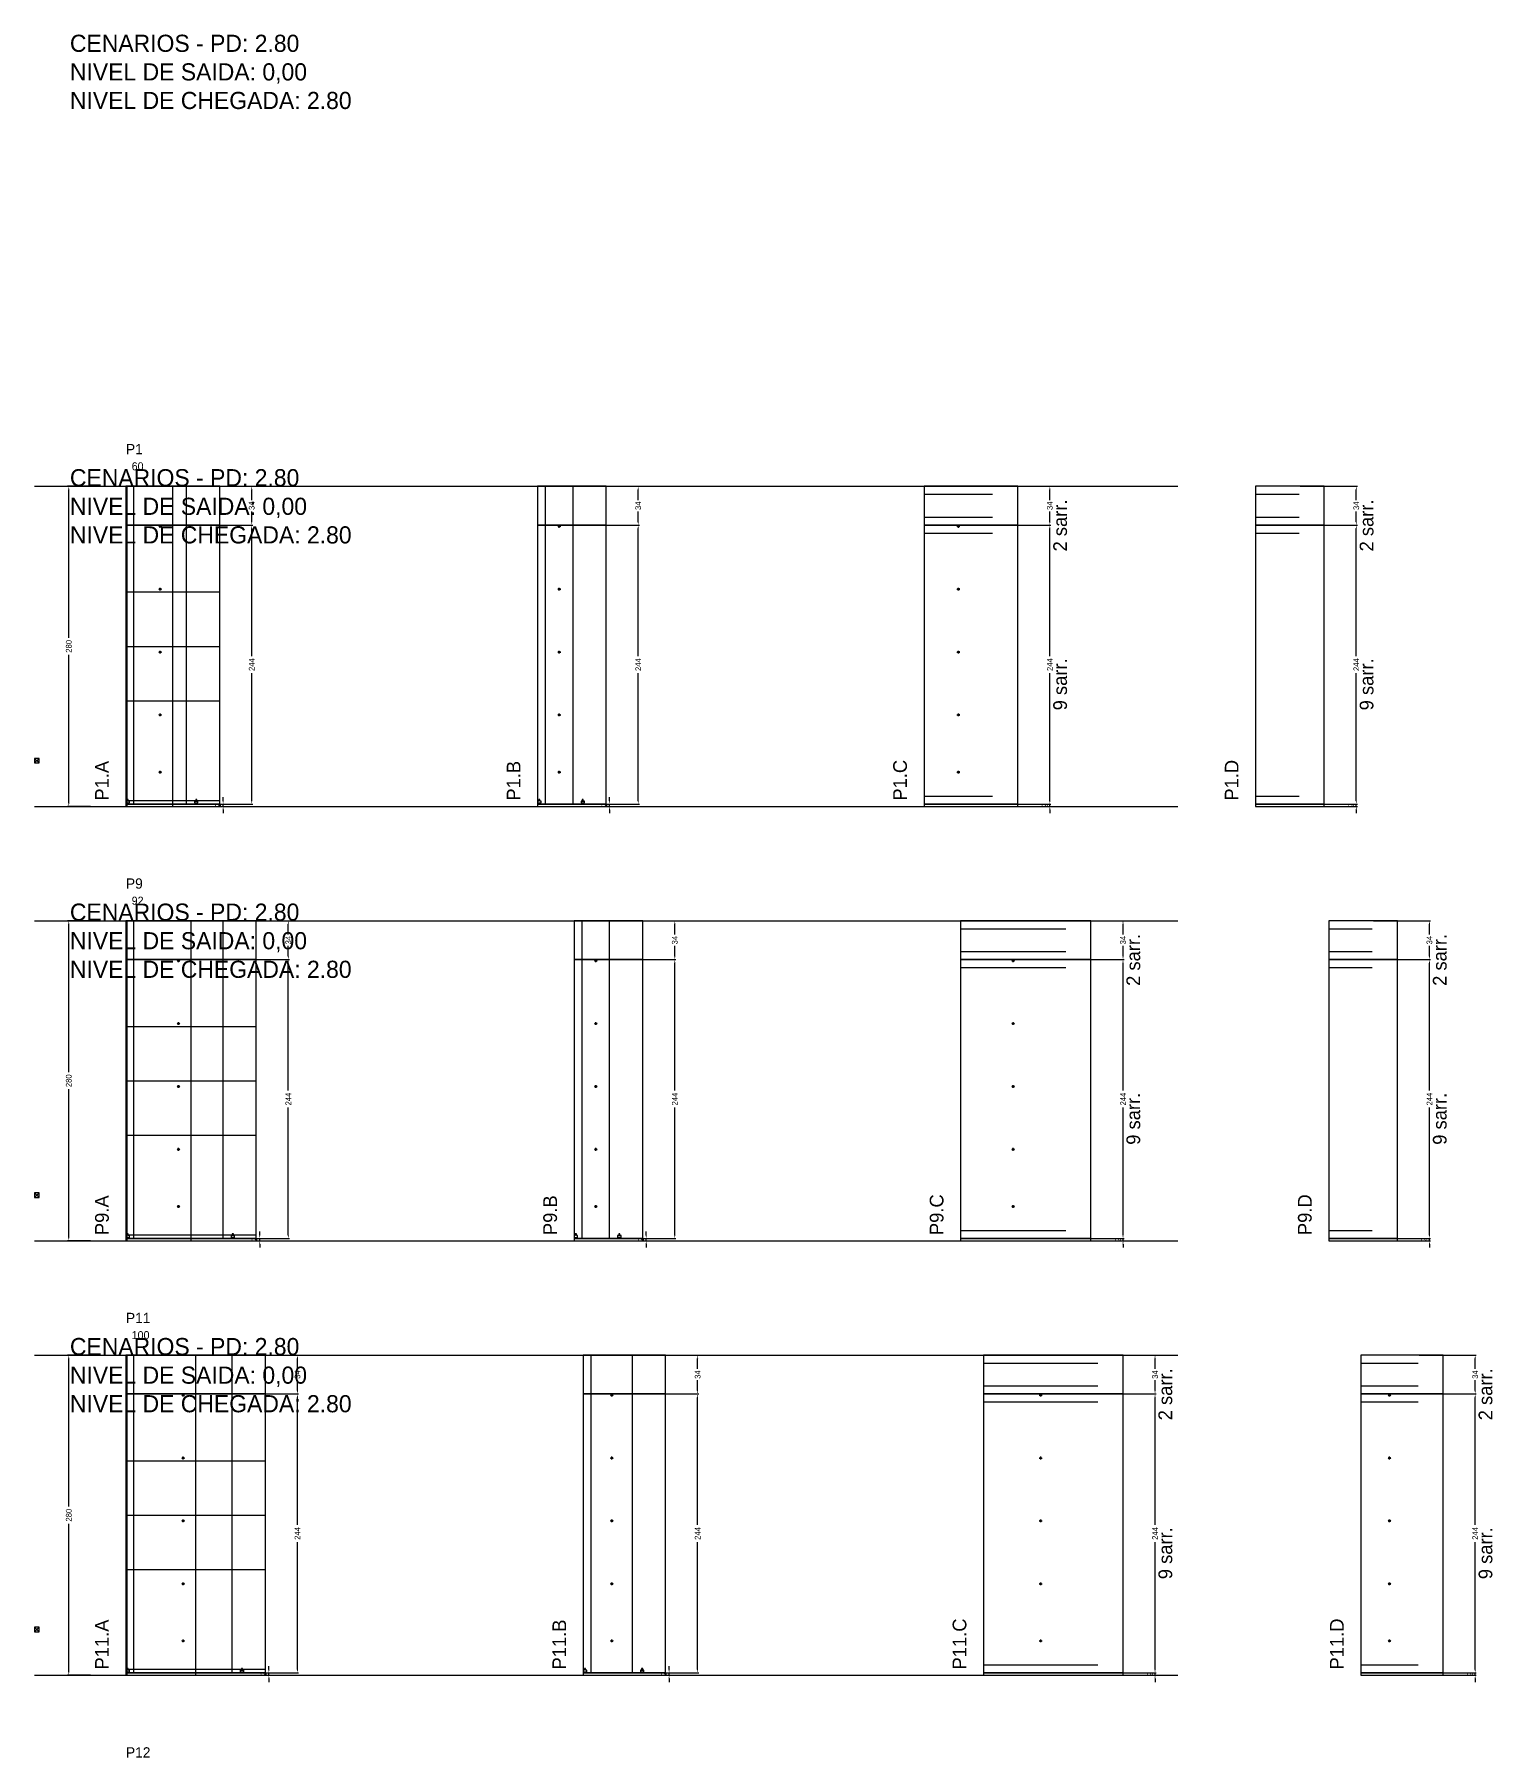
# Model space of a CAD drawing. Header units: centimetres. Extents: x -10500 to 4299, y -12546 to 295.
# Drawn here: x -7000 to -5725, y -1212 to 295 of the extents above; entities that cross this region are included whole.
import ezdxf

# ---------------------------------------------------------------- set-up
doc = ezdxf.new("R2010")
doc.units = ezdxf.units.CM
doc.linetypes.add('DASHED', pattern=[2, -2])
for name, color, linetype in [('CHAPA', 140, 'Continuous'), ('COTA', 241, 'Continuous'), ('COTAS FURACAO', 16, 'Continuous'), ('Madeira', 30, 'Continuous'), ('MEIO_PONT', 160, 'Continuous'), ('NOMENCLATURA', 7, 'Continuous'), ('Nível', 160, 'Continuous'), ('Painéis', 200, 'Continuous'), ('Perfil Metálico', 150, 'Continuous'), ('SARR_2.2x7', 40, 'Continuous'), ('SARRAFO DE PRESSAO', 200, 'Continuous'), ('texto', 7, 'Continuous'), ('TEXTO_GERAL', 7, 'Continuous')]:
    doc.layers.add(name, color=color, linetype=linetype)
doc.dimstyles.new('PAINEL-NOVA', dxfattribs={"dimtxt": 5, "dimasz": 3, "dimexe": 1, "dimexo": 1, "dimgap": 1, "dimtad": 1, "dimcen": 2.5, "dimazin": 3, "dimtfac": 1, "dimtmove": 0, "dimatfit": 3})

# ---------------------------------------------------------------- blocks, each defined once
blk = doc.blocks.new('_CLOSEDFILLED')
at = {"color": 0, "linetype": 'BYBLOCK'}
blk.add_solid([(-1, 0.16), (0, 0), (-1, -0.16)], dxfattribs=at)
blk = doc.blocks.new('*D1')
for p, q in [((-6951, -100), (-6971, -100)), ((-6970, -232.5), (-6970, -103)), ((-6970, -377), (-6970, -247.5)), ((-6951, -380), (-6971, -380))]:
    blk.add_line(p, q)
at = {"layer": 'Defpoints'}
for p in [(-6950, -100), (-6970, -380), (-6950, -380)]:
    blk.add_point(p, dxfattribs=at)
at = {"layer": 'COTA', "xscale": 3, "yscale": 3}
for p, rotation in [((-6970, -100), 90), ((-6970, -380), 270)]:
    blk.add_blockref('_CLOSEDFILLED', p, dxfattribs=dict(at, rotation=rotation))
at = {"layer": 'COTA', "insert": (-6970, -240), "char_height": 5, "attachment_point": 5, "rotation": 90}
blk.add_mtext('280', dxfattribs=at)
blk = doc.blocks.new('MULDURA')
at = {"layer": 'Paineis'}
for p, q in [((0, 0), (4, 4)), ((4, 0), (0, 4))]:
    blk.add_line(p, q, dxfattribs=at)
blk.add_lwpolyline([(0, 0), (4, 0), (4, 4), (0, 4)], close=True, dxfattribs=at)
blk = doc.blocks.new('*D3')
for p, q in [((-6859, -134), (-6809, -134)), ((-6810, -248.5), (-6810, -137)), ((-6810, -375), (-6810, -263.5)), ((-6859, -378), (-6809, -378))]:
    blk.add_line(p, q)
at = {"layer": 'Defpoints'}
for p in [(-6860, -134), (-6860, -378), (-6810, -378)]:
    blk.add_point(p, dxfattribs=at)
at = {"layer": 'COTA', "xscale": 3, "yscale": 3}
for p, rotation in [((-6810, -134), 90), ((-6810, -378), 270)]:
    blk.add_blockref('_CLOSEDFILLED', p, dxfattribs=dict(at, rotation=rotation))
at = {"layer": 'COTA', "insert": (-6810, -256), "char_height": 5, "attachment_point": 5, "rotation": 90}
blk.add_mtext('244', dxfattribs=at)
blk = doc.blocks.new('*D4')
for p, q in [((-6859, -100), (-6809, -100)), ((-6810, -112), (-6810, -103)), ((-6859, -134), (-6809, -134)), ((-6810, -131), (-6810, -122))]:
    blk.add_line(p, q)
at = {"layer": 'Defpoints'}
for p in [(-6860, -100), (-6860, -134), (-6810, -134)]:
    blk.add_point(p, dxfattribs=at)
at = {"layer": 'COTA', "xscale": 3, "yscale": 3}
for p, rotation in [((-6810, -100), 90), ((-6810, -134), 270)]:
    blk.add_blockref('_CLOSEDFILLED', p, dxfattribs=dict(at, rotation=rotation))
at = {"layer": 'COTA', "insert": (-6810, -117), "char_height": 5, "attachment_point": 5, "rotation": 90}
blk.add_mtext('34', dxfattribs=at)
blk = doc.blocks.new('SLIPTEE')
at = {"layer": 'Paineis'}
blk.add_lwpolyline([(0, 0), (3, 0), (3, 1.5), (2, 1.5), (2, 3), (1, 3), (1, 1.5), (0, 1.5)], close=True, dxfattribs=at)
blk = doc.blocks.new('SLIPTDD')
at = {"layer": 'Paineis'}
blk.add_line((0, 1.5), (3, 1.5), dxfattribs=at)
blk.add_lwpolyline([(0, 0), (3, 0), (3, 1.5), (2, 1.5), (2, 3), (1, 3), (1, 1.5), (0, 1.5)], close=True, dxfattribs=at)
blk = doc.blocks.new('furacao')
at = {"layer": 'COTAS FURACAO'}
for p, q in [((-1.2, 0), (1.2, 0)), ((0, -1.2), (0, 1.2))]:
    blk.add_line(p, q, dxfattribs=at)
blk.add_circle((0, 0), 0.8, dxfattribs=at)
blk = doc.blocks.new('*D6')
for p, q in [((-6521, -134), (-6471, -134)), ((-6472, -248.5), (-6472, -137)), ((-6472, -375), (-6472, -263.5)), ((-6521, -378), (-6471, -378))]:
    blk.add_line(p, q)
at = {"layer": 'Defpoints'}
for p in [(-6522, -134), (-6522, -378), (-6472, -378)]:
    blk.add_point(p, dxfattribs=at)
at = {"layer": 'COTA', "xscale": 3, "yscale": 3}
for p, rotation in [((-6472, -134), 90), ((-6472, -378), 270)]:
    blk.add_blockref('_CLOSEDFILLED', p, dxfattribs=dict(at, rotation=rotation))
at = {"layer": 'COTA', "insert": (-6472, -256), "char_height": 5, "attachment_point": 5, "rotation": 90}
blk.add_mtext('244', dxfattribs=at)
blk = doc.blocks.new('*D7')
for p, q in [((-6521, -100), (-6471, -100)), ((-6472, -112), (-6472, -103)), ((-6521, -134), (-6471, -134)), ((-6472, -131), (-6472, -122))]:
    blk.add_line(p, q)
at = {"layer": 'Defpoints'}
for p in [(-6522, -100), (-6522, -134), (-6472, -134)]:
    blk.add_point(p, dxfattribs=at)
at = {"layer": 'COTA', "xscale": 3, "yscale": 3}
for p, rotation in [((-6472, -100), 90), ((-6472, -134), 270)]:
    blk.add_blockref('_CLOSEDFILLED', p, dxfattribs=dict(at, rotation=rotation))
at = {"layer": 'COTA', "insert": (-6472, -117), "char_height": 5, "attachment_point": 5, "rotation": 90}
blk.add_mtext('34', dxfattribs=at)
blk = doc.blocks.new('*D9')
for p, q in [((-6161, -134), (-6111, -134)), ((-6112, -248.5), (-6112, -137)), ((-6112, -375), (-6112, -263.5)), ((-6161, -378), (-6111, -378))]:
    blk.add_line(p, q)
at = {"layer": 'Defpoints'}
for p in [(-6162, -134), (-6162, -378), (-6112, -378)]:
    blk.add_point(p, dxfattribs=at)
at = {"layer": 'COTA', "xscale": 3, "yscale": 3}
for p, rotation in [((-6112, -134), 90), ((-6112, -378), 270)]:
    blk.add_blockref('_CLOSEDFILLED', p, dxfattribs=dict(at, rotation=rotation))
at = {"layer": 'COTA', "insert": (-6112, -256), "char_height": 5, "attachment_point": 5, "rotation": 90}
blk.add_mtext('244', dxfattribs=at)
blk = doc.blocks.new('*D10')
for p, q in [((-6161, -100), (-6111, -100)), ((-6112, -112), (-6112, -103)), ((-6161, -134), (-6111, -134)), ((-6112, -131), (-6112, -122))]:
    blk.add_line(p, q)
at = {"layer": 'Defpoints'}
for p in [(-6162, -100), (-6162, -134), (-6112, -134)]:
    blk.add_point(p, dxfattribs=at)
at = {"layer": 'COTA', "xscale": 3, "yscale": 3}
for p, rotation in [((-6112, -100), 90), ((-6112, -134), 270)]:
    blk.add_blockref('_CLOSEDFILLED', p, dxfattribs=dict(at, rotation=rotation))
at = {"layer": 'COTA', "insert": (-6112, -117), "char_height": 5, "attachment_point": 5, "rotation": 90}
blk.add_mtext('34', dxfattribs=at)
blk = doc.blocks.new('*D12')
for p, q in [((-5893, -134), (-5843, -134)), ((-5844, -248.5), (-5844, -137)), ((-5844, -375), (-5844, -263.5)), ((-5893, -378), (-5843, -378))]:
    blk.add_line(p, q)
at = {"layer": 'Defpoints'}
for p in [(-5894, -134), (-5894, -378), (-5844, -378)]:
    blk.add_point(p, dxfattribs=at)
at = {"layer": 'COTA', "xscale": 3, "yscale": 3}
for p, rotation in [((-5844, -134), 90), ((-5844, -378), 270)]:
    blk.add_blockref('_CLOSEDFILLED', p, dxfattribs=dict(at, rotation=rotation))
at = {"layer": 'COTA', "insert": (-5844, -256), "char_height": 5, "attachment_point": 5, "rotation": 90}
blk.add_mtext('244', dxfattribs=at)
blk = doc.blocks.new('*D13')
for p, q in [((-5893, -100), (-5843, -100)), ((-5844, -112), (-5844, -103)), ((-5893, -134), (-5843, -134)), ((-5844, -131), (-5844, -122))]:
    blk.add_line(p, q)
at = {"layer": 'Defpoints'}
for p in [(-5894, -100), (-5894, -134), (-5844, -134)]:
    blk.add_point(p, dxfattribs=at)
at = {"layer": 'COTA', "xscale": 3, "yscale": 3}
for p, rotation in [((-5844, -100), 90), ((-5844, -134), 270)]:
    blk.add_blockref('_CLOSEDFILLED', p, dxfattribs=dict(at, rotation=rotation))
at = {"layer": 'COTA', "insert": (-5844, -117), "char_height": 5, "attachment_point": 5, "rotation": 90}
blk.add_mtext('34', dxfattribs=at)
blk = doc.blocks.new('*D35')
for p, q in [((-6951, -480), (-6971, -480)), ((-6970, -612.5), (-6970, -483)), ((-6970, -757), (-6970, -627.5)), ((-6951, -760), (-6971, -760))]:
    blk.add_line(p, q)
at = {"layer": 'Defpoints'}
for p in [(-6950, -480), (-6970, -760), (-6950, -760)]:
    blk.add_point(p, dxfattribs=at)
at = {"layer": 'COTA', "xscale": 3, "yscale": 3}
for p, rotation in [((-6970, -480), 90), ((-6970, -760), 270)]:
    blk.add_blockref('_CLOSEDFILLED', p, dxfattribs=dict(at, rotation=rotation))
at = {"layer": 'COTA', "insert": (-6970, -620), "char_height": 5, "attachment_point": 5, "rotation": 90}
blk.add_mtext('280', dxfattribs=at)
blk = doc.blocks.new('*D37')
for p, q in [((-6827, -514), (-6777, -514)), ((-6778, -628.5), (-6778, -517)), ((-6778, -755), (-6778, -643.5)), ((-6827, -758), (-6777, -758))]:
    blk.add_line(p, q)
at = {"layer": 'Defpoints'}
for p in [(-6828, -514), (-6828, -758), (-6778, -758)]:
    blk.add_point(p, dxfattribs=at)
at = {"layer": 'COTA', "xscale": 3, "yscale": 3}
for p, rotation in [((-6778, -514), 90), ((-6778, -758), 270)]:
    blk.add_blockref('_CLOSEDFILLED', p, dxfattribs=dict(at, rotation=rotation))
at = {"layer": 'COTA', "insert": (-6778, -636), "char_height": 5, "attachment_point": 5, "rotation": 90}
blk.add_mtext('244', dxfattribs=at)
blk = doc.blocks.new('*D38')
for p, q in [((-6827, -480), (-6777, -480)), ((-6778, -492), (-6778, -483)), ((-6778, -511), (-6778, -502)), ((-6827, -514), (-6777, -514))]:
    blk.add_line(p, q)
at = {"layer": 'Defpoints'}
for p in [(-6828, -480), (-6828, -514), (-6778, -514)]:
    blk.add_point(p, dxfattribs=at)
at = {"layer": 'COTA', "xscale": 3, "yscale": 3}
for p, rotation in [((-6778, -480), 90), ((-6778, -514), 270)]:
    blk.add_blockref('_CLOSEDFILLED', p, dxfattribs=dict(at, rotation=rotation))
at = {"layer": 'COTA', "insert": (-6778, -497), "char_height": 5, "attachment_point": 5, "rotation": 90}
blk.add_mtext('34', dxfattribs=at)
blk = doc.blocks.new('*D40')
for p, q in [((-6489, -514), (-6439, -514)), ((-6440, -628.5), (-6440, -517)), ((-6440, -755), (-6440, -643.5)), ((-6489, -758), (-6439, -758))]:
    blk.add_line(p, q)
at = {"layer": 'Defpoints'}
for p in [(-6490, -514), (-6490, -758), (-6440, -758)]:
    blk.add_point(p, dxfattribs=at)
at = {"layer": 'COTA', "xscale": 3, "yscale": 3}
for p, rotation in [((-6440, -514), 90), ((-6440, -758), 270)]:
    blk.add_blockref('_CLOSEDFILLED', p, dxfattribs=dict(at, rotation=rotation))
at = {"layer": 'COTA', "insert": (-6440, -636), "char_height": 5, "attachment_point": 5, "rotation": 90}
blk.add_mtext('244', dxfattribs=at)
blk = doc.blocks.new('*D41')
for p, q in [((-6489, -480), (-6439, -480)), ((-6440, -492), (-6440, -483)), ((-6440, -511), (-6440, -502)), ((-6489, -514), (-6439, -514))]:
    blk.add_line(p, q)
at = {"layer": 'Defpoints'}
for p in [(-6490, -480), (-6490, -514), (-6440, -514)]:
    blk.add_point(p, dxfattribs=at)
at = {"layer": 'COTA', "xscale": 3, "yscale": 3}
for p, rotation in [((-6440, -480), 90), ((-6440, -514), 270)]:
    blk.add_blockref('_CLOSEDFILLED', p, dxfattribs=dict(at, rotation=rotation))
at = {"layer": 'COTA', "insert": (-6440, -497), "char_height": 5, "attachment_point": 5, "rotation": 90}
blk.add_mtext('34', dxfattribs=at)
blk = doc.blocks.new('*D43')
for p, q in [((-6097, -514), (-6047, -514)), ((-6048, -628.5), (-6048, -517)), ((-6048, -755), (-6048, -643.5)), ((-6097, -758), (-6047, -758))]:
    blk.add_line(p, q)
at = {"layer": 'Defpoints'}
for p in [(-6098, -514), (-6098, -758), (-6048, -758)]:
    blk.add_point(p, dxfattribs=at)
at = {"layer": 'COTA', "xscale": 3, "yscale": 3}
for p, rotation in [((-6048, -514), 90), ((-6048, -758), 270)]:
    blk.add_blockref('_CLOSEDFILLED', p, dxfattribs=dict(at, rotation=rotation))
at = {"layer": 'COTA', "insert": (-6048, -636), "char_height": 5, "attachment_point": 5, "rotation": 90}
blk.add_mtext('244', dxfattribs=at)
blk = doc.blocks.new('*D44')
for p, q in [((-6097, -480), (-6047, -480)), ((-6048, -492), (-6048, -483)), ((-6048, -511), (-6048, -502)), ((-6097, -514), (-6047, -514))]:
    blk.add_line(p, q)
at = {"layer": 'Defpoints'}
for p in [(-6098, -480), (-6098, -514), (-6048, -514)]:
    blk.add_point(p, dxfattribs=at)
at = {"layer": 'COTA', "xscale": 3, "yscale": 3}
for p, rotation in [((-6048, -480), 90), ((-6048, -514), 270)]:
    blk.add_blockref('_CLOSEDFILLED', p, dxfattribs=dict(at, rotation=rotation))
at = {"layer": 'COTA', "insert": (-6048, -497), "char_height": 5, "attachment_point": 5, "rotation": 90}
blk.add_mtext('34', dxfattribs=at)
blk = doc.blocks.new('*D46')
for p, q in [((-5829, -514), (-5779, -514)), ((-5780, -628.5), (-5780, -517)), ((-5780, -755), (-5780, -643.5)), ((-5829, -758), (-5779, -758))]:
    blk.add_line(p, q)
at = {"layer": 'Defpoints'}
for p in [(-5830, -514), (-5830, -758), (-5780, -758)]:
    blk.add_point(p, dxfattribs=at)
at = {"layer": 'COTA', "xscale": 3, "yscale": 3}
for p, rotation in [((-5780, -514), 90), ((-5780, -758), 270)]:
    blk.add_blockref('_CLOSEDFILLED', p, dxfattribs=dict(at, rotation=rotation))
at = {"layer": 'COTA', "insert": (-5780, -636), "char_height": 5, "attachment_point": 5, "rotation": 90}
blk.add_mtext('244', dxfattribs=at)
blk = doc.blocks.new('*D47')
for p, q in [((-5829, -480), (-5779, -480)), ((-5780, -492), (-5780, -483)), ((-5780, -511), (-5780, -502)), ((-5829, -514), (-5779, -514))]:
    blk.add_line(p, q)
at = {"layer": 'Defpoints'}
for p in [(-5830, -480), (-5830, -514), (-5780, -514)]:
    blk.add_point(p, dxfattribs=at)
at = {"layer": 'COTA', "xscale": 3, "yscale": 3}
for p, rotation in [((-5780, -480), 90), ((-5780, -514), 270)]:
    blk.add_blockref('_CLOSEDFILLED', p, dxfattribs=dict(at, rotation=rotation))
at = {"layer": 'COTA', "insert": (-5780, -497), "char_height": 5, "attachment_point": 5, "rotation": 90}
blk.add_mtext('34', dxfattribs=at)
blk = doc.blocks.new('*D69')
for p, q in [((-6951, -860), (-6971, -860)), ((-6970, -992.5), (-6970, -863)), ((-6970, -1137), (-6970, -1007.5)), ((-6951, -1140), (-6971, -1140))]:
    blk.add_line(p, q)
at = {"layer": 'Defpoints'}
for p in [(-6950, -860), (-6970, -1140), (-6950, -1140)]:
    blk.add_point(p, dxfattribs=at)
at = {"layer": 'COTA', "xscale": 3, "yscale": 3}
for p, rotation in [((-6970, -860), 90), ((-6970, -1140), 270)]:
    blk.add_blockref('_CLOSEDFILLED', p, dxfattribs=dict(at, rotation=rotation))
at = {"layer": 'COTA', "insert": (-6970, -1000), "char_height": 5, "attachment_point": 5, "rotation": 90}
blk.add_mtext('280', dxfattribs=at)
blk = doc.blocks.new('*D71')
for p, q in [((-6819, -894), (-6769, -894)), ((-6770, -1008.5), (-6770, -897)), ((-6770, -1135), (-6770, -1023.5)), ((-6819, -1138), (-6769, -1138))]:
    blk.add_line(p, q)
at = {"layer": 'Defpoints'}
for p in [(-6820, -894), (-6820, -1138), (-6770, -1138)]:
    blk.add_point(p, dxfattribs=at)
at = {"layer": 'COTA', "xscale": 3, "yscale": 3}
for p, rotation in [((-6770, -894), 90), ((-6770, -1138), 270)]:
    blk.add_blockref('_CLOSEDFILLED', p, dxfattribs=dict(at, rotation=rotation))
at = {"layer": 'COTA', "insert": (-6770, -1016), "char_height": 5, "attachment_point": 5, "rotation": 90}
blk.add_mtext('244', dxfattribs=at)
blk = doc.blocks.new('*D72')
for p, q in [((-6819, -860), (-6769, -860)), ((-6770, -872), (-6770, -863)), ((-6770, -891), (-6770, -882)), ((-6819, -894), (-6769, -894))]:
    blk.add_line(p, q)
at = {"layer": 'Defpoints'}
for p in [(-6820, -860), (-6820, -894), (-6770, -894)]:
    blk.add_point(p, dxfattribs=at)
at = {"layer": 'COTA', "xscale": 3, "yscale": 3}
for p, rotation in [((-6770, -860), 90), ((-6770, -894), 270)]:
    blk.add_blockref('_CLOSEDFILLED', p, dxfattribs=dict(at, rotation=rotation))
at = {"layer": 'COTA', "insert": (-6770, -877), "char_height": 5, "attachment_point": 5, "rotation": 90}
blk.add_mtext('34', dxfattribs=at)
blk = doc.blocks.new('*D74')
for p, q in [((-6469, -894), (-6419, -894)), ((-6420, -1008.5), (-6420, -897)), ((-6420, -1135), (-6420, -1023.5)), ((-6469, -1138), (-6419, -1138))]:
    blk.add_line(p, q)
at = {"layer": 'Defpoints'}
for p in [(-6470, -894), (-6470, -1138), (-6420, -1138)]:
    blk.add_point(p, dxfattribs=at)
at = {"layer": 'COTA', "xscale": 3, "yscale": 3}
for p, rotation in [((-6420, -894), 90), ((-6420, -1138), 270)]:
    blk.add_blockref('_CLOSEDFILLED', p, dxfattribs=dict(at, rotation=rotation))
at = {"layer": 'COTA', "insert": (-6420, -1016), "char_height": 5, "attachment_point": 5, "rotation": 90}
blk.add_mtext('244', dxfattribs=at)
blk = doc.blocks.new('*D75')
for p, q in [((-6469, -860), (-6419, -860)), ((-6420, -872), (-6420, -863)), ((-6420, -891), (-6420, -882)), ((-6469, -894), (-6419, -894))]:
    blk.add_line(p, q)
at = {"layer": 'Defpoints'}
for p in [(-6470, -860), (-6470, -894), (-6420, -894)]:
    blk.add_point(p, dxfattribs=at)
at = {"layer": 'COTA', "xscale": 3, "yscale": 3}
for p, rotation in [((-6420, -860), 90), ((-6420, -894), 270)]:
    blk.add_blockref('_CLOSEDFILLED', p, dxfattribs=dict(at, rotation=rotation))
at = {"layer": 'COTA', "insert": (-6420, -877), "char_height": 5, "attachment_point": 5, "rotation": 90}
blk.add_mtext('34', dxfattribs=at)
blk = doc.blocks.new('*D77')
for p, q in [((-6069, -894), (-6019, -894)), ((-6020, -1008.5), (-6020, -897)), ((-6020, -1135), (-6020, -1023.5)), ((-6069, -1138), (-6019, -1138))]:
    blk.add_line(p, q)
at = {"layer": 'Defpoints'}
for p in [(-6070, -894), (-6070, -1138), (-6020, -1138)]:
    blk.add_point(p, dxfattribs=at)
at = {"layer": 'COTA', "xscale": 3, "yscale": 3}
for p, rotation in [((-6020, -894), 90), ((-6020, -1138), 270)]:
    blk.add_blockref('_CLOSEDFILLED', p, dxfattribs=dict(at, rotation=rotation))
at = {"layer": 'COTA', "insert": (-6020, -1016), "char_height": 5, "attachment_point": 5, "rotation": 90}
blk.add_mtext('244', dxfattribs=at)
blk = doc.blocks.new('*D78')
for p, q in [((-6069, -860), (-6019, -860)), ((-6020, -872), (-6020, -863)), ((-6020, -891), (-6020, -882)), ((-6069, -894), (-6019, -894))]:
    blk.add_line(p, q)
at = {"layer": 'Defpoints'}
for p in [(-6070, -860), (-6070, -894), (-6020, -894)]:
    blk.add_point(p, dxfattribs=at)
at = {"layer": 'COTA', "xscale": 3, "yscale": 3}
for p, rotation in [((-6020, -860), 90), ((-6020, -894), 270)]:
    blk.add_blockref('_CLOSEDFILLED', p, dxfattribs=dict(at, rotation=rotation))
at = {"layer": 'COTA', "insert": (-6020, -877), "char_height": 5, "attachment_point": 5, "rotation": 90}
blk.add_mtext('34', dxfattribs=at)
blk = doc.blocks.new('*D80')
for p, q in [((-5789, -894), (-5739, -894)), ((-5740, -1008.5), (-5740, -897)), ((-5740, -1135), (-5740, -1023.5)), ((-5789, -1138), (-5739, -1138))]:
    blk.add_line(p, q)
at = {"layer": 'Defpoints'}
for p in [(-5790, -894), (-5790, -1138), (-5740, -1138)]:
    blk.add_point(p, dxfattribs=at)
at = {"layer": 'COTA', "xscale": 3, "yscale": 3}
for p, rotation in [((-5740, -894), 90), ((-5740, -1138), 270)]:
    blk.add_blockref('_CLOSEDFILLED', p, dxfattribs=dict(at, rotation=rotation))
at = {"layer": 'COTA', "insert": (-5740, -1016), "char_height": 5, "attachment_point": 5, "rotation": 90}
blk.add_mtext('244', dxfattribs=at)
blk = doc.blocks.new('*D81')
for p, q in [((-5789, -860), (-5739, -860)), ((-5740, -872), (-5740, -863)), ((-5740, -891), (-5740, -882)), ((-5789, -894), (-5739, -894))]:
    blk.add_line(p, q)
at = {"layer": 'Defpoints'}
for p in [(-5790, -860), (-5790, -894), (-5740, -894)]:
    blk.add_point(p, dxfattribs=at)
at = {"layer": 'COTA', "xscale": 3, "yscale": 3}
for p, rotation in [((-5740, -860), 90), ((-5740, -894), 270)]:
    blk.add_blockref('_CLOSEDFILLED', p, dxfattribs=dict(at, rotation=rotation))
at = {"layer": 'COTA', "insert": (-5740, -877), "char_height": 5, "attachment_point": 5, "rotation": 90}
blk.add_mtext('34', dxfattribs=at)

msp = doc.modelspace()

# ---------------------------------------------------------------- linework, layer by layer
at = {"layer": 'CHAPA'}
for points in [[(-6920, -380), (-6918.8, -380), (-6918.8, -100), (-6920, -100)], [(-6920, -760), (-6918.8, -760), (-6918.8, -480), (-6920, -480)], [(-6920, -1140), (-6918.8, -1140), (-6918.8, -860), (-6920, -860)]]:
    msp.add_lwpolyline(points, close=True, dxfattribs=at)
at = {"layer": 'Madeira'}
for points in [[(-6920, -192.4), (-6838, -192.4)], [(-6920, -287.6), (-6838, -287.6)], [(-6920, -572.4), (-6806, -572.4)], [(-6920, -667.6), (-6806, -667.6)], [(-6920, -952.4), (-6798, -952.4)], [(-6920, -1047.6), (-6798, -1047.6)]]:
    msp.add_lwpolyline(points, dxfattribs=at)
at = {"layer": 'MEIO_PONT'}
for points in [[(-6920, -240), (-6838, -240)], [(-6920, -620), (-6806, -620)], [(-6920, -1000), (-6798, -1000)]]:
    msp.add_lwpolyline(points, dxfattribs=at)
at = {"layer": 'Nível', "linetype": 'DASHED'}
for points in [[(-7000, -100), (-6000, -100)], [(-7000, -380), (-6000, -380)], [(-7000, -480), (-6000, -480)], [(-7000, -760), (-6000, -760)], [(-7000, -860), (-6000, -860)], [(-7000, -1140), (-6000, -1140)]]:
    msp.add_lwpolyline(points, dxfattribs=at)
at = {"layer": 'Painéis'}
for points in [[(-6920, -134), (-6838, -134), (-6838, -100), (-6920, -100)], [(-6920, -380), (-6838, -380), (-6838, -100), (-6920, -100)], [(-6560, -134), (-6500, -134), (-6500, -100), (-6560, -100)], [(-6222, -134), (-6140, -134), (-6140, -100), (-6222, -100)], [(-5932, -134), (-5872, -134), (-5872, -100), (-5932, -100)], [(-6920, -378), (-6838, -378), (-6838, -134), (-6920, -134)], [(-6560, -378), (-6500, -378), (-6500, -134), (-6560, -134)], [(-6222, -378), (-6140, -378), (-6140, -134), (-6222, -134)], [(-5932, -378), (-5872, -378), (-5872, -134), (-5932, -134)], [(-6920, -380), (-6838, -380), (-6838, -378), (-6920, -378)], [(-6560, -380), (-6500, -380), (-6500, -378), (-6560, -378)], [(-6222, -380), (-6140, -380), (-6140, -378), (-6222, -378)], [(-5932, -380), (-5872, -380), (-5872, -378), (-5932, -378)], [(-6920, -514), (-6806, -514), (-6806, -480), (-6920, -480)], [(-6920, -760), (-6806, -760), (-6806, -480), (-6920, -480)], [(-6528, -514), (-6468, -514), (-6468, -480), (-6528, -480)], [(-6190, -514), (-6076, -514), (-6076, -480), (-6190, -480)], [(-5868, -514), (-5808, -514), (-5808, -480), (-5868, -480)], [(-6920, -758), (-6806, -758), (-6806, -514), (-6920, -514)], [(-6528, -758), (-6468, -758), (-6468, -514), (-6528, -514)], [(-6190, -758), (-6076, -758), (-6076, -514), (-6190, -514)], [(-5868, -758), (-5808, -758), (-5808, -514), (-5868, -514)], [(-6920, -760), (-6806, -760), (-6806, -758), (-6920, -758)], [(-6528, -760), (-6468, -760), (-6468, -758), (-6528, -758)], [(-6190, -760), (-6076, -760), (-6076, -758), (-6190, -758)], [(-5868, -760), (-5808, -760), (-5808, -758), (-5868, -758)], [(-6920, -894), (-6798, -894), (-6798, -860), (-6920, -860)], [(-6920, -1140), (-6798, -1140), (-6798, -860), (-6920, -860)], [(-6520, -894), (-6448, -894), (-6448, -860), (-6520, -860)], [(-6170, -894), (-6048, -894), (-6048, -860), (-6170, -860)], [(-5840, -894), (-5768, -894), (-5768, -860), (-5840, -860)], [(-6920, -1138), (-6798, -1138), (-6798, -894), (-6920, -894)], [(-6520, -1138), (-6448, -1138), (-6448, -894), (-6520, -894)], [(-6170, -1138), (-6048, -1138), (-6048, -894), (-6170, -894)], [(-5840, -1138), (-5768, -1138), (-5768, -894), (-5840, -894)], [(-6920, -1140), (-6798, -1140), (-6798, -1138), (-6920, -1138)], [(-6520, -1140), (-6448, -1140), (-6448, -1138), (-6520, -1138)], [(-6170, -1140), (-6048, -1140), (-6048, -1138), (-6170, -1138)], [(-5840, -1140), (-5768, -1140), (-5768, -1138), (-5840, -1138)]]:
    msp.add_lwpolyline(points, close=True, dxfattribs=at)
at = {"layer": 'Perfil Metálico'}
for p, q in [((-6879, -380), (-6879, -100)), ((-6863, -760), (-6863, -480)), ((-6859, -1140), (-6859, -860))]:
    msp.add_line(p, q, dxfattribs=at)
at = {"layer": 'SARR_2.2x7'}
for points in [[(-6913, -134), (-6913, -100)], [(-6867, -134), (-6867, -100)], [(-6553, -134), (-6553, -100)], [(-6529, -134), (-6529, -100)], [(-6222, -107), (-6162, -107)], [(-5932, -107), (-5894, -107)], [(-6222, -127), (-6162, -127)], [(-5932, -127), (-5894, -127)], [(-6222, -141), (-6162, -141)], [(-5932, -141), (-5894, -141)], [(-6222, -371), (-6162, -371)], [(-5932, -371), (-5894, -371)], [(-6913, -514), (-6913, -480)], [(-6835, -514), (-6835, -480)], [(-6521, -514), (-6521, -480)], [(-6497, -514), (-6497, -480)], [(-6190, -487), (-6098, -487)], [(-5868, -487), (-5830, -487)], [(-6190, -507), (-6098, -507)], [(-5868, -507), (-5830, -507)], [(-6190, -521), (-6098, -521)], [(-5868, -521), (-5830, -521)], [(-6190, -751), (-6098, -751)], [(-5868, -751), (-5830, -751)], [(-6913, -894), (-6913, -860)], [(-6827, -894), (-6827, -860)], [(-6513, -894), (-6513, -860)], [(-6477, -894), (-6477, -860)], [(-6170, -867), (-6070, -867)], [(-5840, -867), (-5790, -867)], [(-6170, -887), (-6070, -887)], [(-5840, -887), (-5790, -887)], [(-6170, -901), (-6070, -901)], [(-5840, -901), (-5790, -901)], [(-6170, -1131), (-6070, -1131)], [(-5840, -1131), (-5790, -1131)]]:
    msp.add_lwpolyline(points, dxfattribs=at)
at = {"layer": 'SARR_2.2x7', "linetype": 'DASHED'}
for points in [[(-6913, -378), (-6913, -134)], [(-6867, -378), (-6867, -134)], [(-6553, -378), (-6553, -134)], [(-6529, -378), (-6529, -134)], [(-6913, -758), (-6913, -514)], [(-6835, -758), (-6835, -514)], [(-6521, -758), (-6521, -514)], [(-6497, -758), (-6497, -514)], [(-6913, -1138), (-6913, -894)], [(-6827, -1138), (-6827, -894)], [(-6513, -1138), (-6513, -894)], [(-6477, -1138), (-6477, -894)]]:
    msp.add_lwpolyline(points, dxfattribs=at)
at = {"layer": 'SARRAFO DE PRESSAO'}
for points in [[(-6920, -380), (-6838, -380), (-6838, -375), (-6920, -375)], [(-6920, -760), (-6806, -760), (-6806, -755), (-6920, -755)], [(-6920, -1140), (-6798, -1140), (-6798, -1135), (-6920, -1135)]]:
    msp.add_lwpolyline(points, close=True, dxfattribs=at)

# ---------------------------------------------------------------- block references
at = {"layer": 'COTA'}
for name, p in [('furacao', (-6890, -135)), ('furacao', (-6541, -135)), ('furacao', (-6192, -135)), ('furacao', (-6890, -190)), ('furacao', (-6541, -190)), ('furacao', (-6192, -190)), ('furacao', (-6890, -245)), ('furacao', (-6541, -245)), ('furacao', (-6192, -245)), ('furacao', (-6890, -300)), ('furacao', (-6541, -300)), ('furacao', (-6192, -300)), ('MULDURA', (-7000, -342)), ('furacao', (-6890, -350)), ('furacao', (-6541, -350)), ('furacao', (-6192, -350)), ('SLIPTEE', (-6920, -377)), ('SLIPTDD', (-6860, -377)), ('SLIPTEE', (-6560, -377)), ('SLIPTDD', (-6522, -377)), ('furacao', (-6874, -515)), ('furacao', (-6509, -515)), ('furacao', (-6144, -515)), ('furacao', (-6874, -570)), ('furacao', (-6509, -570)), ('furacao', (-6144, -570)), ('furacao', (-6874, -625)), ('furacao', (-6509, -625)), ('furacao', (-6144, -625)), ('furacao', (-6874, -680)), ('furacao', (-6509, -680)), ('furacao', (-6144, -680)), ('MULDURA', (-7000, -722)), ('furacao', (-6874, -730)), ('furacao', (-6509, -730)), ('furacao', (-6144, -730)), ('SLIPTEE', (-6920, -757)), ('SLIPTDD', (-6828, -757)), ('SLIPTEE', (-6528, -757)), ('SLIPTDD', (-6490, -757)), ('furacao', (-6870, -895)), ('furacao', (-6495, -895)), ('furacao', (-6120, -895)), ('furacao', (-5815, -895)), ('furacao', (-6870, -950)), ('furacao', (-6495, -950)), ('furacao', (-6120, -950)), ('furacao', (-5815, -950)), ('furacao', (-6870, -1005)), ('furacao', (-6495, -1005)), ('furacao', (-6120, -1005)), ('furacao', (-5815, -1005)), ('furacao', (-6870, -1060)), ('furacao', (-6495, -1060)), ('furacao', (-6120, -1060)), ('furacao', (-5815, -1060)), ('MULDURA', (-7000, -1102)), ('furacao', (-6870, -1110)), ('furacao', (-6495, -1110)), ('furacao', (-6120, -1110)), ('furacao', (-5815, -1110)), ('SLIPTEE', (-6920, -1137)), ('SLIPTDD', (-6820, -1137)), ('SLIPTEE', (-6520, -1137)), ('SLIPTDD', (-6470, -1137))]:
    msp.add_blockref(name, p, dxfattribs=at)

# ---------------------------------------------------------------- texts
at = {"layer": 'NOMENCLATURA'}
for s, p in [('CENARIOS - PD: 2.80', (-6969, 280)), ('NIVEL DE SAIDA: 0,00', (-6969, 255)), ('NIVEL DE CHEGADA: 2.80', (-6969, 230)), ('CENARIOS - PD: 2.80', (-6969, -100)), ('NIVEL DE SAIDA: 0,00', (-6969, -125)), ('NIVEL DE CHEGADA: 2.80', (-6969, -150)), ('CENARIOS - PD: 2.80', (-6969, -480)), ('NIVEL DE SAIDA: 0,00', (-6969, -505)), ('NIVEL DE CHEGADA: 2.80', (-6969, -530)), ('CENARIOS - PD: 2.80', (-6969, -860)), ('NIVEL DE SAIDA: 0,00', (-6969, -885)), ('NIVEL DE CHEGADA: 2.80', (-6969, -910))]:
    msp.add_text(s, height=15, dxfattribs=at).set_placement(p)
for s, p in [('2 sarr.', (-6097, -157)), ('2 sarr.', (-5829, -157)), ('9 sarr.', (-6097, -296)), ('9 sarr.', (-5829, -296)), ('P1.A', (-6935, -375)), ('P1.B', (-6575, -375)), ('P1.C', (-6237, -375)), ('P1.D', (-5947, -375)), ('2 sarr.', (-6033, -537)), ('2 sarr.', (-5765, -537)), ('9 sarr.', (-6033, -676)), ('9 sarr.', (-5765, -676)), ('P9.A', (-6935, -755)), ('P9.B', (-6543, -755)), ('P9.C', (-6205, -755)), ('P9.D', (-5883, -755)), ('2 sarr.', (-6005, -917)), ('2 sarr.', (-5725, -917)), ('9 sarr.', (-6005, -1056)), ('9 sarr.', (-5725, -1056)), ('P11.A', (-6935, -1135)), ('P11.B', (-6535, -1135)), ('P11.C', (-6185, -1135)), ('P11.D', (-5855, -1135))]:
    msp.add_text(s, height=12, rotation=90, dxfattribs=at).set_placement(p)
at = {"layer": 'texto'}
for s, p in [('60', (-6915, -86)), ('92', (-6915, -466)), ('100', (-6915, -846))]:
    msp.add_text(s, height=7, dxfattribs=at).set_placement(p)
at = {"layer": 'TEXTO_GERAL'}
for s, p in [('P1', (-6920, -72)), ('P9', (-6920, -452)), ('P11', (-6920, -832)), ('P12', (-6920, -1212))]:
    msp.add_text(s, height=9, dxfattribs=at).set_placement(p)

# ---------------------------------------------------------------- dimensions: what is measured, and where the dimension line sits
at = {"layer": 'COTA'}
for base, p1, p2, picture, middle in [((-6970, -380), (-6950, -380), (-6950, -100), '*D1', (-6970, -240)), ((-6810, -134), (-6860, -134), (-6860, -100), '*D4', (-6810, -117)), ((-6472, -134), (-6522, -134), (-6522, -100), '*D7', (-6472, -117)), ((-6112, -134), (-6162, -134), (-6162, -100), '*D10', (-6112, -117)), ((-5844, -134), (-5894, -134), (-5894, -100), '*D13', (-5844, -117)), ((-6810, -378), (-6860, -378), (-6860, -134), '*D3', (-6810, -256)), ((-6472, -378), (-6522, -378), (-6522, -134), '*D6', (-6472, -256)), ((-6112, -378), (-6162, -378), (-6162, -134), '*D9', (-6112, -256)), ((-5844, -378), (-5894, -378), (-5894, -134), '*D12', (-5844, -256)), ((-6970, -760), (-6950, -760), (-6950, -480), '*D35', (-6970, -620)), ((-6778, -514), (-6828, -514), (-6828, -480), '*D38', (-6778, -497)), ((-6440, -514), (-6490, -514), (-6490, -480), '*D41', (-6440, -497)), ((-6048, -514), (-6098, -514), (-6098, -480), '*D44', (-6048, -497)), ((-5780, -514), (-5830, -514), (-5830, -480), '*D47', (-5780, -497)), ((-6778, -758), (-6828, -758), (-6828, -514), '*D37', (-6778, -636)), ((-6440, -758), (-6490, -758), (-6490, -514), '*D40', (-6440, -636)), ((-6048, -758), (-6098, -758), (-6098, -514), '*D43', (-6048, -636)), ((-5780, -758), (-5830, -758), (-5830, -514), '*D46', (-5780, -636)), ((-6970, -1140), (-6950, -1140), (-6950, -860), '*D69', (-6970, -1000)), ((-6770, -894), (-6820, -894), (-6820, -860), '*D72', (-6770, -877)), ((-6420, -894), (-6470, -894), (-6470, -860), '*D75', (-6420, -877)), ((-6020, -894), (-6070, -894), (-6070, -860), '*D78', (-6020, -877)), ((-5740, -894), (-5790, -894), (-5790, -860), '*D81', (-5740, -877)), ((-6770, -1138), (-6820, -1138), (-6820, -894), '*D71', (-6770, -1016)), ((-6420, -1138), (-6470, -1138), (-6470, -894), '*D74', (-6420, -1016)), ((-6020, -1138), (-6070, -1138), (-6070, -894), '*D77', (-6020, -1016)), ((-5740, -1138), (-5790, -1138), (-5790, -894), '*D80', (-5740, -1016))]:
    dim = msp.add_linear_dim(base=base, p1=p1, p2=p2, angle=90, dimstyle='PAINEL-NOVA', dxfattribs=at)
    dim.commit()
    dim.dimension.update_dxf_attribs({"geometry": picture, "text_midpoint": middle})
for base, p1, p2 in [((-6835, -380), (-6860, -380), (-6860, -378)), ((-6497, -380), (-6522, -380), (-6522, -378)), ((-6112, -380), (-6162, -380), (-6162, -378)), ((-5844, -380), (-5894, -380), (-5894, -378)), ((-6803, -760), (-6828, -760), (-6828, -758)), ((-6465, -760), (-6490, -760), (-6490, -758)), ((-6048, -760), (-6098, -760), (-6098, -758)), ((-5780, -760), (-5830, -760), (-5830, -758)), ((-6795, -1140), (-6820, -1140), (-6820, -1138)), ((-6445, -1140), (-6470, -1140), (-6470, -1138)), ((-6020, -1140), (-6070, -1140), (-6070, -1138)), ((-5740, -1140), (-5790, -1140), (-5790, -1138))]:
    msp.add_linear_dim(base=base, p1=p1, p2=p2, angle=90, dimstyle='PAINEL-NOVA', dxfattribs=at).render()

doc.saveas('drawing.dxf')
